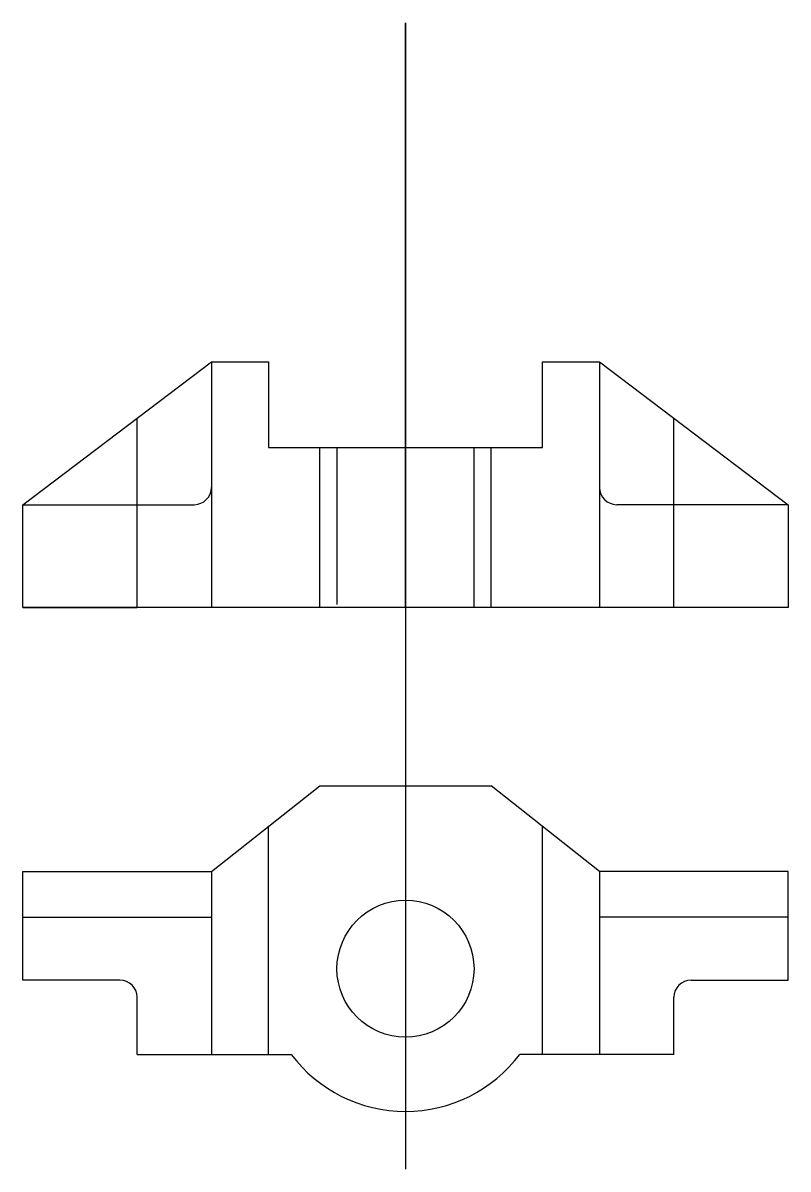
# Model space of a CAD drawing. Header units: inches. Extents: x -64 to 70, y -164 to 37.
import ezdxf

# ---------------------------------------------------------------- set-up
doc = ezdxf.new("R2010")
doc.units = ezdxf.units.IN
doc.header["$MEASUREMENT"] = 0
doc.layers.add('Layer1', color=3, linetype='Continuous')
doc.layers.add('Layer2', color=5, linetype='Continuous')

msp = doc.modelspace()

# ---------------------------------------------------------------- linework, layer by layer
for p, q in [((-64, -47.74), (-31, -22.74)), ((-31, -22.74), (-21, -22.74)), ((-21, -22.74), (-21, -37.74)), ((27, -37.74), (27, -22.74)), ((27, -22.74), (37, -22.74)), ((37, -22.74), (70, -47.74)), ((-44, -65.74), (-44, -32.59)), ((50, -65.74), (50, -32.59)), ((-21, -37.74), (27, -37.74)), ((-64, -65.74), (-64, -47.74)), ((70, -47.74), (70, -65.74)), ((70, -65.74), (-64, -65.74)), ((-64, -65.74), (-44, -65.74)), ((70, -65.74), (50, -65.74)), ((-31, -111.99), (-12, -96.99)), ((-12, -96.99), (18, -96.99)), ((37, -111.99), (18, -96.99)), ((-21, -143.99), (-21, -104.1)), ((27, -143.99), (27, -104.1)), ((-64, -119.99), (-64, -111.99)), ((-64, -111.99), (-31, -111.99)), ((-31, -111.99), (-31, -143.99)), ((70, -111.99), (37, -111.99)), ((37, -111.99), (37, -143.99)), ((70, -119.99), (70, -111.99)), ((-64, -130.99), (-64, -119.99)), ((-64, -119.99), (-31, -119.99)), ((70, -119.99), (37, -119.99)), ((70, -130.99), (70, -119.99)), ((-47, -130.99), (-64, -130.99)), ((53, -130.99), (70, -130.99)), ((-44, -143.99), (-44, -133.99)), ((50, -143.99), (50, -133.99)), ((-44, -143.99), (-17, -143.99)), ((-31, -143.99), (-21, -143.99)), ((50, -143.99), (23, -143.99))]:
    msp.add_line(p, q)
msp.add_circle((3, -128.99), 12)
for centre, radius, start, end in [((-47, -133.99), 3, 0, 90), ((53, -133.99), 3, 90, 180), ((3, -128.99), 25, 216.8699, 323.1301)]:
    msp.add_arc(centre, radius, start, end)
at = {"layer": 'Layer1', "linetype": 'ByBlock'}
msp.add_line((-31, -22.74), (-31, -44.74), dxfattribs=at)
at = {"layer": 'Layer1'}
for p, q in [((37, -22.74), (37, -44.74)), ((-12, -65.74), (-12, -37.74)), ((-8.99, -65.23), (-8.99, -37.74)), ((15, -65.74), (15, -37.74)), ((18, -65.74), (18, -37.74)), ((-31, -44.74), (-31, -65.74)), ((37, -44.74), (37, -65.74)), ((-64, -47.74), (-34, -47.74)), ((70, -47.74), (40, -47.74))]:
    msp.add_line(p, q, dxfattribs=at)
for centre, start, end in [((-34, -44.74), 270, 0), ((40, -44.74), 180, 270)]:
    msp.add_arc(centre, 3, start, end, dxfattribs=at)
at = {"layer": 'Layer2'}
for p, q in [((3, -65.74), (3, 36.61)), ((3, 36.61), (3, -164.07))]:
    msp.add_line(p, q, dxfattribs=at)

doc.saveas('drawing.dxf')
